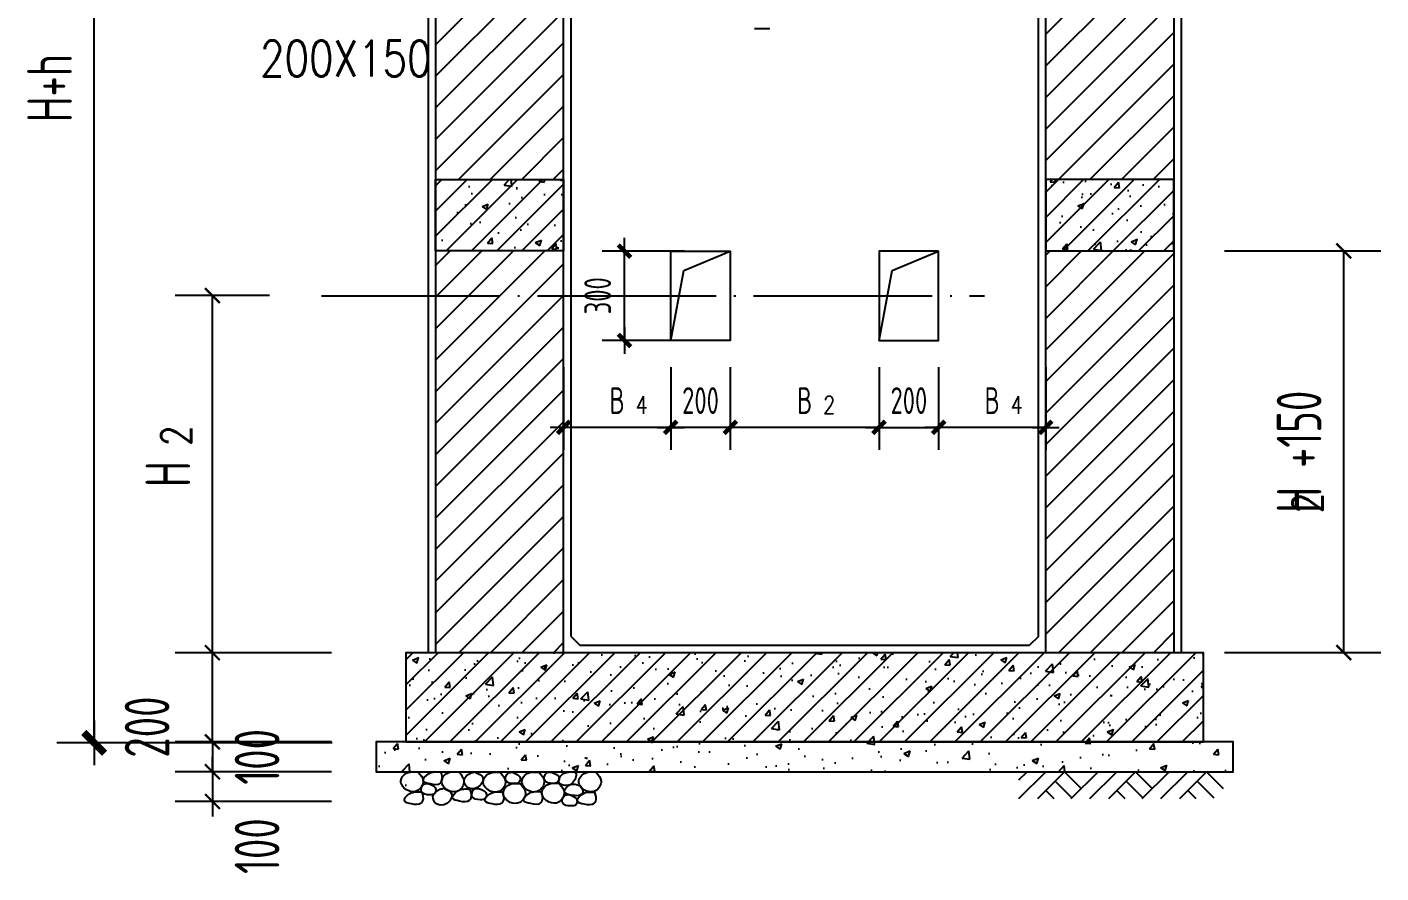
# Model space of a CAD drawing. Header units: millimetres. Extents: x -807114 to -50119, y -468455 to -61603.
# Drawn here: x -61744 to -56883, y -217576 to -214538 of the extents above; entities that cross this region are included whole.
import ezdxf

# ---------------------------------------------------------------- set-up
doc = ezdxf.new("R2010")
doc.units = ezdxf.units.MM
doc.header["$LTSCALE"] = 1000
doc.linetypes.add('DOTE', pattern=[2.42, 2, -0.2, 0.02, -0.2])
for name, color, linetype in [('Anno-Note', 241, 'Continuous'), ('DIM_给水', 3, 'Continuous'), ('DOTE', 8, 'DOTE'), ('PUB_DIM', 3, 'Continuous'), ('PUB_TEXT', 3, 'Continuous'), ('WALL', 9, 'Continuous')]:
    doc.layers.add(name, color=color, linetype=linetype)
doc.styles.add('_SIMPLEX', font='txt.shx', dxfattribs={"width": 0.8, "bigfont": 'hztxt.shx'})
doc.styles.add('DIM_FONT', font='tssdeng.shx', dxfattribs={"width": 0.7, "bigfont": 'tssdchn.shx'})
doc.styles.add('HZDX', font='simplex.shx', dxfattribs={"width": 0.7, "bigfont": 'HZTXT.SHX'})
doc.dimstyles.new('DIMB50', dxfattribs={"dimscale": 0.5, "dimtxt": 300, "dimasz": 1, "dimexe": 250, "dimexo": 300, "dimgap": 150, "dimtad": 1, "dimdec": 0, "dimzin": 0, "dimdsep": 46, "dimtxsty": 'DIM_FONT', "dimblk": '_DIMX', "dimcen": 0.09, "dimse2": 1, "dimclrt": 7, "dimadec": 0, "dimazin": 0, "dimtfac": 1, "dimtdec": 0, "dimtix": 1, "dimtmove": 2, "dimatfit": 3, "dimldrblk": '_DIMX', "dimfxl": 1, "dimtolj": 1, "dimtzin": 0, "dimarcsym": 0})
doc.dimstyles.new('DIMN30', dxfattribs={"dimscale": 0.3, "dimtxt": 300, "dimasz": 1, "dimexe": 250, "dimexo": 300, "dimgap": 150, "dimtad": 1, "dimdec": 0, "dimzin": 0, "dimdsep": 46, "dimtxsty": 'DIM_FONT', "dimblk": '_DIMX', "dimcen": 0.09, "dimclrt": 7, "dimadec": 0, "dimazin": 0, "dimtfac": 1, "dimtdec": 0, "dimtix": 1, "dimtmove": 2, "dimatfit": 3, "dimldrblk": '_DIMX', "dimfxl": 1, "dimtolj": 1, "dimtzin": 0, "dimarcsym": 0})
doc.dimstyles.new('DIMN50', dxfattribs={"dimscale": 0.5, "dimtxt": 300, "dimasz": 100, "dimexe": 250, "dimexo": 300, "dimgap": 150, "dimtad": 1, "dimdec": 0, "dimzin": 0, "dimdsep": 46, "dimtxsty": 'DIM_FONT', "dimblk": 'ARCHTICK', "dimcen": 0.09, "dimclrt": 7, "dimazin": 2, "dimtfac": 1, "dimtdec": 0, "dimtix": 1, "dimtmove": 2, "dimatfit": 3, "dimfxl": 1, "dimtolj": 1, "dimtzin": 0, "dimarcsym": 0})
pattern_1 = [(45, (-18515.66, -11052.65), (-53.033, 53.033), [])]

# ---------------------------------------------------------------- blocks, each defined once
blk = doc.blocks.new('_DIMX')
blk.add_line((-150, 0), (150, 0))
at = {"const_width": 50}
blk.add_lwpolyline([(-70, -70), (70, 70)], dxfattribs=at)
blk = doc.blocks.new('*D9406')
at = {"layer": 'Defpoints', "color": 0}
for p in [(225, 7360.2), (1175, 7360.2), (1175, 2960.7)]:
    blk.add_point(p, dxfattribs=at)
at = {"layer": 'PUB_DIM', "color": 0, "lineweight": -2}
for p, q in [((225, 2961.2), (225, 7359.7)), ((1025, 2960.7), (100, 2960.7))]:
    blk.add_line(p, q, dxfattribs=at)
at = {"layer": 'PUB_DIM', "color": 0, "linetype": 'ByBlock', "lineweight": -2, "xscale": 0.5, "yscale": 0.5, "zscale": 0.5}
for p, rotation in [((225, 7360.2), 90), ((225, 2960.7), 270)]:
    blk.add_blockref('_DIMX', p, dxfattribs=dict(at, rotation=rotation))
at = {"layer": 'PUB_DIM', "color": 7, "insert": (75, 5160.4), "char_height": 150, "attachment_point": 5, "rotation": 90, "style": 'DIM_FONT'}
blk.add_mtext('\\A1;H+h', dxfattribs=at)
blk = doc.blocks.new('_ArchTick')
at = {"color": 0, "linetype": 'ByBlock', "const_width": 0.15}
blk.add_lwpolyline([(-0.5, -0.5), (0.5, 0.5)], dxfattribs=at)
blk = doc.blocks.new('*D9258')
at = {"layer": 'Defpoints', "color": 0}
for p in [(1172.2, 2963.5), (622.2, 2863.5), (1172.2, 2863.5)]:
    blk.add_point(p, dxfattribs=at)
at = {"layer": 'PUB_DIM', "color": 0, "lineweight": -2}
for p, q in [((622.2, 2963.5), (622.2, 3013.5)), ((1022.2, 2963.5), (497.2, 2963.5)), ((622.2, 2963.5), (622.2, 2863.5)), ((1022.2, 2863.5), (497.2, 2863.5)), ((622.2, 2863.5), (622.2, 2813.5))]:
    blk.add_line(p, q, dxfattribs=at)
at = {"layer": 'PUB_DIM', "color": 0, "linetype": 'ByBlock', "lineweight": -2, "xscale": 50, "yscale": 50, "zscale": 50}
for p, rotation in [((622.2, 2963.5), 270), ((622.2, 2863.5), 90)]:
    blk.add_blockref('_ArchTick', p, dxfattribs=dict(at, rotation=rotation))
at = {"layer": 'PUB_DIM', "color": 7, "insert": (772.2, 2913.5), "char_height": 150, "attachment_point": 5, "rotation": 90, "style": 'DIM_FONT'}
blk.add_mtext('\\A1;100', dxfattribs=at)
blk = doc.blocks.new('*D9259')
at = {"layer": 'Defpoints', "color": 0}
for p in [(622.2, 3263.5), (1172.2, 3263.5), (1172.2, 2963.5)]:
    blk.add_point(p, dxfattribs=at)
at = {"layer": 'PUB_DIM', "color": 0, "lineweight": -2}
for p, q in [((1022.2, 3263.5), (497.2, 3263.5)), ((622.2, 2963.5), (622.2, 3263.5)), ((1022.2, 2963.5), (497.2, 2963.5))]:
    blk.add_line(p, q, dxfattribs=at)
at = {"layer": 'PUB_DIM', "color": 0, "linetype": 'ByBlock', "lineweight": -2, "xscale": 50, "yscale": 50, "zscale": 50}
for p, rotation in [((622.2, 3263.5), 90), ((622.2, 2963.5), 270)]:
    blk.add_blockref('_ArchTick', p, dxfattribs=dict(at, rotation=rotation))
at = {"layer": 'PUB_DIM', "color": 7, "insert": (402.7, 3013.5), "char_height": 150, "attachment_point": 5, "rotation": 90, "style": 'DIM_FONT'}
blk.add_mtext('\\A1;200', dxfattribs=at)
blk = doc.blocks.new('*D9260')
at = {"layer": 'Defpoints', "color": 0}
for p in [(1172.2, 2863.5), (622.2, 2763.5), (1172.2, 2763.5)]:
    blk.add_point(p, dxfattribs=at)
at = {"layer": 'PUB_DIM', "color": 0, "lineweight": -2}
for p, q in [((622.2, 2863.5), (622.2, 2913.5)), ((1022.2, 2863.5), (497.2, 2863.5)), ((622.2, 2863.5), (622.2, 2763.5)), ((1022.2, 2763.5), (497.2, 2763.5)), ((622.2, 2763.5), (622.2, 2713.5))]:
    blk.add_line(p, q, dxfattribs=at)
at = {"layer": 'PUB_DIM', "color": 0, "linetype": 'ByBlock', "lineweight": -2, "xscale": 50, "yscale": 50, "zscale": 50}
for p, rotation in [((622.2, 2863.5), 270), ((622.2, 2763.5), 90)]:
    blk.add_blockref('_ArchTick', p, dxfattribs=dict(at, rotation=rotation))
at = {"layer": 'PUB_DIM', "color": 7, "insert": (772.2, 2613.5), "char_height": 150, "attachment_point": 5, "rotation": 90, "style": 'DIM_FONT'}
blk.add_mtext('\\A1;100', dxfattribs=at)
blk = doc.blocks.new('*D9410')
at = {"layer": 'Defpoints', "color": 0}
for p in [(2006.6, 4613), (2298.8, 4613), (2298.8, 4313)]:
    blk.add_point(p, dxfattribs=at)
at = {"layer": 'PUB_DIM', "color": 0, "lineweight": -2}
for p, q in [((2208.8, 4613), (1931.6, 4613)), ((2006.6, 4313.3), (2006.6, 4612.7)), ((2208.8, 4313), (1931.6, 4313))]:
    blk.add_line(p, q, dxfattribs=at)
at = {"layer": 'PUB_DIM', "color": 0, "linetype": 'ByBlock', "lineweight": -2, "xscale": 0.3, "yscale": 0.3, "zscale": 0.3}
for p, rotation in [((2006.6, 4613), 90), ((2006.6, 4313), 270)]:
    blk.add_blockref('_DIMX', p, dxfattribs=dict(at, rotation=rotation))
at = {"layer": 'PUB_DIM', "color": 7, "insert": (1916.6, 4463), "char_height": 90, "attachment_point": 5, "rotation": 90, "style": 'DIM_FONT'}
blk.add_mtext('\\A1;300', dxfattribs=at)
blk = doc.blocks.new('*D9273')
at = {"layer": 'Defpoints', "color": 0}
for p in [(622.2, 4463.5), (963.8, 4463.5), (963.8, 3263.5)]:
    blk.add_point(p, dxfattribs=at)
at = {"layer": 'PUB_DIM', "color": 0, "lineweight": -2}
for p, q in [((813.8, 4463.5), (497.2, 4463.5)), ((622.2, 3263.5), (622.2, 4463.5)), ((813.8, 3263.5), (497.2, 3263.5))]:
    blk.add_line(p, q, dxfattribs=at)
at = {"layer": 'PUB_DIM', "color": 0, "linetype": 'ByBlock', "lineweight": -2, "xscale": 50, "yscale": 50, "zscale": 50}
for p, rotation in [((622.2, 4463.5), 90), ((622.2, 3263.5), 270)]:
    blk.add_blockref('_ArchTick', p, dxfattribs=dict(at, rotation=rotation))
at = {"layer": 'PUB_DIM', "color": 7, "insert": (472.2, 3863.5), "char_height": 150, "attachment_point": 5, "rotation": 90, "style": 'DIM_FONT'}
blk.add_mtext('\\A1;H', dxfattribs=at)
blk = doc.blocks.new('*D9274')
at = {"layer": 'Defpoints', "color": 0}
for p in [(3873.2, 4614), (4423.2, 4614), (3873.2, 3264)]:
    blk.add_point(p, dxfattribs=at)
at = {"layer": 'PUB_DIM', "color": 0, "lineweight": -2}
for p, q in [((4023.2, 4614), (4548.2, 4614)), ((4423.2, 3264), (4423.2, 4614)), ((4023.2, 3264), (4548.2, 3264))]:
    blk.add_line(p, q, dxfattribs=at)
at = {"layer": 'PUB_DIM', "color": 0, "linetype": 'ByBlock', "lineweight": -2, "xscale": 50, "yscale": 50, "zscale": 50}
for p, rotation in [((4423.2, 4614), 90), ((4423.2, 3264), 270)]:
    blk.add_blockref('_ArchTick', p, dxfattribs=dict(at, rotation=rotation))
at = {"layer": 'PUB_DIM', "color": 7, "insert": (4273.2, 3939), "char_height": 150, "attachment_point": 5, "rotation": 90, "style": 'DIM_FONT'}
blk.add_mtext('\\A1;H +150', dxfattribs=at)
blk = doc.blocks.new('*D9411')
at = {"layer": 'Defpoints', "color": 0}
for p in [(2162.2, 4313), (2362.2, 4313), (2162.2, 4020.8)]:
    blk.add_point(p, dxfattribs=at)
at = {"layer": 'PUB_DIM', "color": 0, "lineweight": -2}
for p, q in [((2162.2, 4223), (2162.2, 3945.8)), ((2362.2, 4223), (2362.2, 3945.8)), ((2161.9, 4020.8), (2161.6, 4020.8)), ((2362.2, 4020.8), (2162.2, 4020.8)), ((2362.5, 4020.8), (2362.8, 4020.8))]:
    blk.add_line(p, q, dxfattribs=at)
at = {"layer": 'PUB_DIM', "color": 0, "linetype": 'ByBlock', "lineweight": -2, "xscale": 0.3, "yscale": 0.3, "zscale": 0.3}
blk.add_blockref('_DIMX', (2162.2, 4020.8), dxfattribs=at)
at = {"layer": 'PUB_DIM', "color": 0, "linetype": 'ByBlock', "lineweight": -2, "xscale": 0.3, "yscale": 0.3, "zscale": 0.3, "rotation": 180}
blk.add_blockref('_DIMX', (2362.2, 4020.8), dxfattribs=at)
at = {"layer": 'PUB_DIM', "color": 7, "insert": (2262.2, 4110.8), "char_height": 90, "attachment_point": 5, "style": 'DIM_FONT'}
blk.add_mtext('\\A1;200', dxfattribs=at)
blk = doc.blocks.new('*D9412')
at = {"layer": 'Defpoints', "color": 0}
for p in [(1802.2, 4313), (2162.2, 4313), (1802.2, 4020.8)]:
    blk.add_point(p, dxfattribs=at)
at = {"layer": 'PUB_DIM', "color": 0, "lineweight": -2}
for p, q in [((1802.2, 4223), (1802.2, 3945.8)), ((2162.2, 4223), (2162.2, 3945.8)), ((2161.9, 4020.8), (1802.5, 4020.8))]:
    blk.add_line(p, q, dxfattribs=at)
at = {"layer": 'PUB_DIM', "color": 0, "linetype": 'ByBlock', "lineweight": -2, "xscale": 0.3, "yscale": 0.3, "zscale": 0.3, "rotation": 180}
blk.add_blockref('_DIMX', (1802.2, 4020.8), dxfattribs=at)
at = {"layer": 'PUB_DIM', "color": 0, "linetype": 'ByBlock', "lineweight": -2, "xscale": 0.3, "yscale": 0.3, "zscale": 0.3}
blk.add_blockref('_DIMX', (2162.2, 4020.8), dxfattribs=at)
at = {"layer": 'PUB_DIM', "color": 7, "insert": (1982.2, 4110.8), "char_height": 90, "attachment_point": 5, "style": 'DIM_FONT'}
blk.add_mtext('\\A1;B', dxfattribs=at)
blk = doc.blocks.new('*D9413')
at = {"layer": 'Defpoints', "color": 0}
for p in [(2362.2, 4313), (2862.2, 4313), (2362.2, 4020.8)]:
    blk.add_point(p, dxfattribs=at)
at = {"layer": 'PUB_DIM', "color": 0, "lineweight": -2}
for p, q in [((2362.2, 4223), (2362.2, 3945.8)), ((2862.2, 4223), (2862.2, 3945.8)), ((2861.9, 4020.8), (2362.5, 4020.8))]:
    blk.add_line(p, q, dxfattribs=at)
at = {"layer": 'PUB_DIM', "color": 0, "linetype": 'ByBlock', "lineweight": -2, "xscale": 0.3, "yscale": 0.3, "zscale": 0.3, "rotation": 180}
blk.add_blockref('_DIMX', (2362.2, 4020.8), dxfattribs=at)
at = {"layer": 'PUB_DIM', "color": 0, "linetype": 'ByBlock', "lineweight": -2, "xscale": 0.3, "yscale": 0.3, "zscale": 0.3}
blk.add_blockref('_DIMX', (2862.2, 4020.8), dxfattribs=at)
at = {"layer": 'PUB_DIM', "color": 7, "insert": (2612.2, 4110.8), "char_height": 90, "attachment_point": 5, "style": 'DIM_FONT'}
blk.add_mtext('\\A1;B', dxfattribs=at)
blk = doc.blocks.new('*D9414')
at = {"layer": 'Defpoints', "color": 0}
for p in [(2862.2, 4313), (3062.2, 4313), (3062.2, 4020.8)]:
    blk.add_point(p, dxfattribs=at)
at = {"layer": 'PUB_DIM', "color": 0, "lineweight": -2}
for p, q in [((2862.2, 4223), (2862.2, 3945.8)), ((3062.2, 4223), (3062.2, 3945.8)), ((2861.9, 4020.8), (2861.6, 4020.8)), ((2862.2, 4020.8), (3062.2, 4020.8)), ((3062.5, 4020.8), (3062.8, 4020.8))]:
    blk.add_line(p, q, dxfattribs=at)
at = {"layer": 'PUB_DIM', "color": 0, "linetype": 'ByBlock', "lineweight": -2, "xscale": 0.3, "yscale": 0.3, "zscale": 0.3}
blk.add_blockref('_DIMX', (2862.2, 4020.8), dxfattribs=at)
at = {"layer": 'PUB_DIM', "color": 0, "linetype": 'ByBlock', "lineweight": -2, "xscale": 0.3, "yscale": 0.3, "zscale": 0.3, "rotation": 180}
blk.add_blockref('_DIMX', (3062.2, 4020.8), dxfattribs=at)
at = {"layer": 'PUB_DIM', "color": 7, "insert": (2962.2, 4110.8), "char_height": 90, "attachment_point": 5, "style": 'DIM_FONT'}
blk.add_mtext('\\A1;200', dxfattribs=at)
blk = doc.blocks.new('*D9416')
at = {"layer": 'Defpoints', "color": 0}
for p in [(3062.2, 4313), (3422.2, 4313), (3062.2, 4020.8)]:
    blk.add_point(p, dxfattribs=at)
at = {"layer": 'PUB_DIM', "color": 0, "lineweight": -2}
for p, q in [((3062.2, 4223), (3062.2, 3945.8)), ((3422.2, 4223), (3422.2, 3945.8)), ((3421.9, 4020.8), (3062.5, 4020.8))]:
    blk.add_line(p, q, dxfattribs=at)
at = {"layer": 'PUB_DIM', "color": 0, "linetype": 'ByBlock', "lineweight": -2, "xscale": 0.3, "yscale": 0.3, "zscale": 0.3, "rotation": 180}
blk.add_blockref('_DIMX', (3062.2, 4020.8), dxfattribs=at)
at = {"layer": 'PUB_DIM', "color": 0, "linetype": 'ByBlock', "lineweight": -2, "xscale": 0.3, "yscale": 0.3, "zscale": 0.3}
blk.add_blockref('_DIMX', (3422.2, 4020.8), dxfattribs=at)
at = {"layer": 'PUB_DIM', "color": 7, "insert": (3242.2, 4110.8), "char_height": 90, "attachment_point": 5, "style": 'DIM_FONT'}
blk.add_mtext('\\A1;B', dxfattribs=at)
blk = doc.blocks.new('A$C0A7C5742')
at = {"layer": 'Anno-Note'}
h = blk.add_hatch(dxfattribs=at)
h.set_pattern_fill('ANSI31', color=256, scale=600, style=0)
h.set_pattern_definition(pattern_1)
h.paths.add_polyline_path([(1372.2, 3263.5), (1802.2, 3263.5), (1802.2, 4613.5), (1372.2, 4613.5)])
h.paths.add_polyline_path([(1802.2, 6063.5), (1372.2, 6063.5), (1372.2, 4853.5), (1802.2, 4853.5)])
h = blk.add_hatch(dxfattribs=at)
h.set_pattern_fill('ANSI31', color=256, scale=600, style=0)
h.set_pattern_definition(pattern_1)
h.paths.add_polyline_path([(3852.2, 3263.5), (3422.2, 3263.5), (3422.2, 4613.5), (3852.2, 4613.5)])
h.paths.add_polyline_path([(3422.2, 6063.5), (3852.2, 6063.5), (3852.2, 4853.5), (3422.2, 4853.5)])
h = blk.add_hatch(dxfattribs=at)
h.set_pattern_fill('AN31C', color=256, scale=300, style=0)
h.set_pattern_definition([(45, (-12610.874, -11052.65), (-42.4264, 42.4264), []), (50, (-12610.87, -11052.65), (215.178, -18.8256), [22.5, -247.5]), (355, (-12610.87, -11052.65), (-41.6254, 225.6576), [18, -198]), (100.4514, (-12592.94, -11054.22), (173.5528, 206.8319), [19.122, -210.3426]), (46.1842, (-12610.87, -10992.65), (320.1723, -49.6557), [33.75, -371.25]), (96.6356, (-12584.2, -10996.8), (280.399, 292.2354), [28.683, -315.514]), (351.1842, (-12610.87, -10992.65), (280.3986, 292.2356), [27, -297]), (21, (-12580.87, -11007.65), (179.0721, -120.7857), [22.5, -247.5]), (326, (-12580.87, -11007.65), (72.9946, 217.545), [18, -198]), (71.4514, (-12565.95, -11017.72), (252.0668, 96.7591), [19.122, -210.3426]), (37.5, (-12610.87, -11052.65), (3.64796, 99.86816), [0, -195.6, 0, -201, 0, -198.75]), (7.5, (-12610.87, -11052.65), (78.92086, 118.3235), [0, -114.6, 0, -191.1, 0, -75.75]), (327.5, (-12677.77, -11052.65), (160.14673, -6.76646), [0, -75, 0, -234, 0, -310.5]), (317.5, (-12707.77, -11052.65), (174.95585, 30.0315), [0, -97.5, 0, -155.4, 0, -220.5])])
h.paths.add_polyline_path([(1802.2, 4853.5), (1802.2, 4613.5), (1372.2, 4613.5), (1372.2, 4853.5)])
h = blk.add_hatch(dxfattribs=at)
h.set_pattern_fill('AN31C', color=256, scale=300, style=0)
h.set_pattern_definition([(45, (-18515.663, -11052.65), (-42.42641, 42.42641), []), (50, (-18515.66, -11052.65), (215.178, -18.8256), [22.5, -247.5]), (355, (-18515.66, -11052.65), (-41.6254, 225.6576), [18, -198]), (100.4514, (-18497.73, -11054.22), (173.5528, 206.8319), [19.122, -210.3426]), (46.1842, (-18515.66, -10992.65), (320.1723, -49.6557), [33.75, -371.25]), (96.6356, (-18488.98, -10996.8), (280.3988, 292.2354), [28.683, -315.514]), (351.1842, (-18515.66, -10992.65), (280.3986, 292.2356), [27, -297]), (21, (-18485.66, -11007.65), (179.0721, -120.7857), [22.5, -247.5]), (326, (-18485.66, -11007.65), (72.9946, 217.545), [18, -198]), (71.4514, (-18470.74, -11017.72), (252.0668, 96.7591), [19.122, -210.3426]), (37.5, (-18515.66, -11052.65), (3.64796, 99.86816), [0, -195.6, 0, -201, 0, -198.75]), (7.5, (-18515.66, -11052.65), (78.92086, 118.3235), [0, -114.6, 0, -191.1, 0, -75.75]), (327.5, (-18582.56, -11052.65), (160.14673, -6.76646), [0, -75, 0, -234, 0, -310.5]), (317.5, (-18612.56, -11052.65), (174.95585, 30.0315), [0, -97.5, 0, -155.4, 0, -220.5])])
h.paths.add_polyline_path([(3422.2, 4853.5), (3422.2, 4613.5), (3852.2, 4613.5), (3852.2, 4853.5)])
h = blk.add_hatch(dxfattribs=at)
h.set_pattern_fill('AN31C', color=256, scale=300, style=0)
h.set_pattern_definition([(45, (-18515.663, -11152.65), (-42.42641, 42.42641), []), (50, (-18515.66, -11152.65), (215.178, -18.8256), [22.5, -247.5]), (355, (-18515.66, -11152.65), (-41.6254, 225.6576), [18, -198]), (100.4514, (-18497.73, -11154.22), (173.5528, 206.8319), [19.122, -210.3426]), (46.1842, (-18515.66, -11092.65), (320.1723, -49.6557), [33.75, -371.25]), (96.6356, (-18488.98, -11096.8), (280.3988, 292.2354), [28.683, -315.514]), (351.1842, (-18515.66, -11092.65), (280.3986, 292.2356), [27, -297]), (21, (-18485.66, -11107.65), (179.0721, -120.7857), [22.5, -247.5]), (326, (-18485.66, -11107.65), (72.9946, 217.545), [18, -198]), (71.4514, (-18470.74, -11117.72), (252.0668, 96.7591), [19.122, -210.3426]), (37.5, (-18515.66, -11152.65), (3.64796, 99.86816), [0, -195.6, 0, -201, 0, -198.75]), (7.5, (-18515.66, -11152.65), (78.92086, 118.3235), [0, -114.6, 0, -191.1, 0, -75.75]), (327.5, (-18582.56, -11152.65), (160.14673, -6.76646), [0, -75, 0, -234, 0, -310.5]), (317.5, (-18612.56, -11152.65), (174.95585, 30.0315), [0, -97.5, 0, -155.4, 0, -220.5])])
h.paths.add_polyline_path([(3952.2, 2963.5), (3952.2, 3263.5), (1372.2, 3263.5), (1272.2, 3263.5), (1272.2, 2963.5)])
h = blk.add_hatch(dxfattribs=at)
h.set_pattern_fill('AR-CONC', color=256, scale=30, style=0)
h.set_pattern_definition([(50, (-18515.66, -11152.65), (215.178, -18.8256), [22.5, -247.5]), (355, (-18515.66, -11152.65), (-41.6254, 225.6576), [18, -198]), (100.4514, (-18497.73, -11154.22), (173.5528, 206.8319), [19.122, -210.3426]), (46.1842, (-18515.66, -11092.65), (320.1723, -49.6557), [33.75, -371.25]), (96.6356, (-18488.98, -11096.8), (280.3988, 292.2354), [28.683, -315.514]), (351.1842, (-18515.66, -11092.65), (280.3986, 292.2356), [27, -297]), (21, (-18485.66, -11107.65), (179.0721, -120.7857), [22.5, -247.5]), (326, (-18485.66, -11107.65), (72.9946, 217.545), [18, -198]), (71.4514, (-18470.74, -11117.72), (252.0668, 96.7591), [19.122, -210.3426]), (37.5, (-18515.66, -11152.65), (3.64796, 99.86816), [0, -195.6, 0, -201, 0, -198.75]), (7.5, (-18515.66, -11152.65), (78.92086, 118.3235), [0, -114.6, 0, -191.1, 0, -75.75]), (327.5, (-18582.56, -11152.65), (160.14673, -6.76646), [0, -75, 0, -234, 0, -310.5]), (317.5, (-18612.56, -11152.65), (174.95585, 30.0315), [0, -97.5, 0, -155.4, 0, -220.5])])
edge = h.paths.add_edge_path()
edge.add_line((4052.2, 2863.5), (4052.2, 2963.5))
edge.add_line((4052.2, 2963.5), (1272.2, 2963.5))
edge.add_line((1272.2, 2963.5), (1172.2, 2963.5))
edge.add_line((1172.2, 2963.5), (1172.2, 2863.5))
edge.add_line((1172.2, 2863.5), (1292, 2863.5))
edge.add_spline(control_points=[(1292, 2863.5), (1295.1, 2863.7), (1298.3, 2863.6), (1301.5, 2863.5)], knot_values=[11.544152, 11.544152, 11.544152, 11.544152, 20.819153, 20.819153, 20.819153, 20.819153], degree=3, periodic=0)
edge.add_spline(control_points=[(1292, 2863.5), (1285.5, 2863.1), (1269.1, 2859.5), (1245.9, 2829.7), (1275.2, 2795.7), (1315.9, 2794.2), (1338.8, 2833.4), (1321.7, 2853.1), (1313.6, 2862.5), (1309.5, 2862.9), (1305.5, 2863.3), (1301.5, 2863.5)], knot_values=[20.819153, 20.819153, 20.819153, 20.819153, 40.408843, 71.749882, 112.053099, 144.435529, 181.935531, 216.33298, 216.33298, 216.33298, 227.877132, 227.877132, 227.877132, 227.877132], degree=3, periodic=0)
edge.add_line((1301.5, 2863.5), (4052.2, 2863.5))
for p, q in [((1827.2, 3318.5), (1827.2, 5913.5)), ((3397.2, 3318.5), (3397.2, 5913.5)), ((1827.2, 3318.5), (1857.2, 3288.5)), ((1857.2, 3288.5), (3367.2, 3288.5)), ((3397.2, 3318.5), (3367.2, 3288.5))]:
    blk.add_line(p, q)
for points in [[(1347.2, 6438.5), (1347.2, 3263.5)], [(3877.2, 6438.5), (3877.2, 3263.5)], [(2162.2, 4613), (2362.2, 4613), (2362.2, 4313), (2162.2, 4313), (2162.2, 4613)], [(2162.2, 4313), (2206.5, 4548.2), (2362.2, 4613)], [(3062.2, 4613), (2862.2, 4613), (2862.2, 4313), (3062.2, 4313), (3062.2, 4613)], [(2862.2, 4313), (2906.5, 4548.2), (3062.2, 4613)], [(1272.2, 2963.5), (1172.2, 2963.5), (1172.2, 2863.5), (4052.2, 2863.5), (4052.2, 2963.5), (1272.2, 2963.5)]]:
    blk.add_lwpolyline(points)
for p, q in [((3332.2, 2836.5), (3359.2, 2863.5)), ((3332.2, 2773.5), (3422.2, 2863.5)), ((3395.2, 2773.5), (3485.2, 2863.5)), ((3453.7, 2832), (3509.9, 2775.7)), ((3485.2, 2863.5), (3541.4, 2807.2)), ((3507.7, 2773.5), (3597.7, 2863.5)), ((3570.7, 2773.5), (3660.7, 2863.5)), ((3633.7, 2773.5), (3723.7, 2863.5)), ((3692.2, 2832), (3748.4, 2775.7)), ((3723.7, 2863.5), (3779.9, 2807.2)), ((3746.2, 2773.5), (3836.2, 2863.5)), ((3809.2, 2773.5), (3899.2, 2863.5)), ((3872.2, 2773.5), (3962.2, 2863.5)), ((3930.7, 2832), (3986.9, 2775.7)), ((3962.2, 2863.5), (4018.4, 2807.2)), ((3422.2, 2800.5), (3449.2, 2773.5)), ((3660.7, 2800.5), (3687.7, 2773.5)), ((3899.2, 2800.5), (3926.2, 2773.5))]:
    blk.add_line(p, q, dxfattribs=at)
for points in [[(1807.4, 2860.2), (1796, 2853.6), (1787.5, 2825.9), (1815.3, 2817.7), (1829.5, 2823.8), (1843.5, 2858.3), (1807.4, 2860.2)], [(1313.6, 2862.5), (1273.4, 2858.4), (1255.5, 2832.6), (1279.4, 2800.1), (1311.8, 2800.1), (1330.5, 2832.6), (1313.6, 2862.5)], [(1346.4, 2824.1), (1332.4, 2821.8), (1324.5, 2796.1), (1351.7, 2785.9), (1368.3, 2790.2), (1373.4, 2803.2), (1346.4, 2824.1)], [(1388.8, 2862.5), (1348.6, 2856.6), (1330.8, 2832.6), (1354.7, 2822.3), (1387, 2824.9), (1392.2, 2832.6), (1388.8, 2862.5)], [(1450.4, 2862.1), (1410.2, 2858), (1392.4, 2832.2), (1416.3, 2799.7), (1448.7, 2799.7), (1467.4, 2832.2), (1450.4, 2862.1)], [(1502.6, 2863.1), (1491.3, 2859.3), (1467.9, 2835.1), (1479.8, 2810.3), (1512.2, 2810.3), (1531, 2842.7), (1502.6, 2863.1)], [(1590, 2860.7), (1549.8, 2856.6), (1531.9, 2830.8), (1555.8, 2798.4), (1588.2, 2798.4), (1606.9, 2830.8), (1590, 2860.7)], [(1657.2, 2822.9), (1617, 2818.8), (1599.2, 2793), (1623.1, 2760.5), (1655.4, 2760.5), (1674.2, 2793), (1657.2, 2822.9)], [(1629.9, 2861.7), (1615.9, 2859.4), (1608, 2833.8), (1635.2, 2823.5), (1651.9, 2827.8), (1656.9, 2840.8), (1629.9, 2861.7)], [(1720, 2861.6), (1679.8, 2857.4), (1662, 2831.7), (1685.9, 2799.2), (1718.3, 2799.2), (1737, 2831.7), (1720, 2861.6)], [(1787.3, 2823.8), (1747.1, 2819.6), (1729.3, 2793.9), (1753.1, 2761.4), (1785.5, 2761.4), (1804.3, 2793.9), (1787.3, 2823.8)], [(1760, 2862.5), (1746, 2860.3), (1738.1, 2834.6), (1765.3, 2824.3), (1782, 2828.7), (1787, 2841.6), (1760, 2862.5)], [(1857.8, 2815.9), (1823, 2819.1), (1805.2, 2795.1), (1829.1, 2784.8), (1861.5, 2787.4), (1866.6, 2795.1), (1857.8, 2815.9)], [(1911.2, 2861.8), (1871, 2857.6), (1853.2, 2831.8), (1877.1, 2799.4), (1909.4, 2799.4), (1928.2, 2831.8), (1911.2, 2861.8)], [(1325.1, 2795.5), (1284.9, 2789.6), (1267.1, 2765.6), (1290.9, 2755.3), (1323.3, 2757.9), (1328.4, 2765.6), (1325.1, 2795.5)], [(1398.1, 2808.2), (1386.8, 2804.4), (1363.3, 2780.2), (1375.3, 2755.4), (1407.6, 2755.4), (1426.4, 2787.8), (1398.1, 2808.2)], [(1486.9, 2804.8), (1446.7, 2798.9), (1428.9, 2774.9), (1452.7, 2764.6), (1485.1, 2767.1), (1490.2, 2774.9), (1486.9, 2804.8)], [(1516.5, 2807.5), (1502.5, 2805.3), (1494.6, 2779.6), (1521.8, 2769.3), (1538.5, 2773.7), (1543.5, 2786.6), (1516.5, 2807.5)], [(1596.1, 2795.5), (1555.9, 2789.6), (1538, 2765.6), (1561.9, 2755.3), (1594.3, 2757.9), (1599.4, 2765.6), (1596.1, 2795.5)], [(1726.1, 2796.4), (1685.9, 2790.5), (1668.1, 2766.5), (1692, 2756.2), (1724.3, 2758.7), (1729.5, 2766.5), (1726.1, 2796.4)], [(1820.8, 2786.6), (1806.8, 2784.3), (1798.9, 2758.7), (1826.1, 2748.4), (1842.8, 2752.7), (1847.8, 2765.7), (1820.8, 2786.6)], [(1905.9, 2794.5), (1865.7, 2788.6), (1847.8, 2764.6), (1871.7, 2754.3), (1904.1, 2756.8), (1909.2, 2764.6), (1905.9, 2794.5)]]:
    blk.add_spline(points, degree=3, dxfattribs=at)
at = {"layer": 'DOTE', "ltscale": 0.3}
blk.add_line((988.4, 4463), (3215.8, 4463), dxfattribs=at)
at = {"layer": 'PUB_DIM'}
blk.add_line((2443.6, 5361.5), (2494.6, 5361.5), dxfattribs=at)
at = {"layer": 'WALL'}
for p, q in [((1372.2, 6413.5), (1372.2, 3263.5)), ((3852.2, 6413.5), (3852.2, 3263.5)), ((1802.2, 3263.5), (1802.2, 6263.5)), ((3422.2, 3263.5), (3422.2, 6263.5))]:
    blk.add_line(p, q, dxfattribs=at)
for points in [[(1802.2, 4613.5), (1372.2, 4613.5), (1372.2, 4853.5), (1802.2, 4853.5)], [(3422.2, 4613.5), (3852.2, 4613.5), (3852.2, 4853.5), (3422.2, 4853.5)]]:
    blk.add_lwpolyline(points, close=True, dxfattribs=at)
blk.add_lwpolyline([(1372.2, 3263.5), (1272.2, 3263.5), (1272.2, 2963.5), (3952.2, 2963.5), (3952.2, 3263.5), (1372.2, 3263.5)], dxfattribs=at)
at = {"layer": 'PUB_TEXT', "width": 0.8}
for s, height, style, p in [('200X150', 120, 'HZDX', (782.4, 5200.4)), ('4', 60, '_SIMPLEX', (2043.7, 4065.9)), ('2', 60, '_SIMPLEX', (2673.7, 4065.9)), ('4', 60, '_SIMPLEX', (3303.7, 4065.9))]:
    blk.add_text(s, height=height, dxfattribs=dict(at, style=style)).set_placement(p)
at = {"layer": 'PUB_TEXT', "style": '_SIMPLEX', "width": 0.8}
for p in [(550.5, 3958.8), (4351.5, 3732.5)]:
    blk.add_text('2', height=100, rotation=90, dxfattribs=at).set_placement(p)
at = {"layer": 'PUB_DIM'}
for p1, p2, distance, text, dimstyle, picture, middle in [((1175, 2960.7), (1175, 7360.2), 950, 'H+h', 'DIMB50', '*D9406', (75, 5160.4)), ((3873.2, 3264), (3873.2, 4614), -550, 'H +150', 'DIMN50', '*D9274', (4273.2, 3939)), ((963.8, 3263.5), (963.8, 4463.5), 341.6, 'H', 'DIMN50', '*D9273', (472.2, 3863.5)), ((2162.2, 4313), (1802.2, 4313), 292.1, 'B', 'DIMN30', '*D9412', (1982.2, 4110.8)), ((2862.2, 4313), (2362.2, 4313), 292.1, 'B', 'DIMN30', '*D9413', (2612.2, 4110.8)), ((3422.2, 4313), (3062.2, 4313), 292.1, 'B', 'DIMN30', '*D9416', (3242.2, 4110.8))]:
    dim = blk.add_aligned_dim(p1=p1, p2=p2, distance=distance, text=text, dimstyle=dimstyle, dxfattribs=at)
    dim.commit()
    dim.dimension.update_dxf_attribs({"geometry": picture, "text_midpoint": middle})
for p1, p2, distance, picture, middle in [((2298.8, 4313), (2298.8, 4613), 292.1, '*D9410', (1916.6, 4463)), ((2362.2, 4313), (2162.2, 4313), 292.1, '*D9411', (2262.2, 4110.8)), ((2862.2, 4313), (3062.2, 4313), -292.1, '*D9414', (2962.2, 4110.8))]:
    dim = blk.add_aligned_dim(p1=p1, p2=p2, distance=distance, dimstyle='DIMN30', dxfattribs=at)
    dim.commit()
    dim.dimension.update_dxf_attribs({"geometry": picture, "text_midpoint": middle})
dim = blk.add_linear_dim(base=(622.2, 3263.5), p1=(1172.2, 2963.5), p2=(1172.2, 3263.5), angle=90, text='200', dimstyle='DIMN50', dxfattribs=at)
dim.commit()
dim.dimension.update_dxf_attribs({"geometry": '*D9259', "text_midpoint": (402.7, 3013.5), "dimtype": 129})
for base, p1, p2, picture, middle in [((622.2, 2863.5), (1172.2, 2963.5), (1172.2, 2863.5), '*D9258', (772.2, 2913.5)), ((622.2, 2763.5), (1172.2, 2863.5), (1172.2, 2763.5), '*D9260', (772.2, 2613.5))]:
    dim = blk.add_linear_dim(base=base, p1=p1, p2=p2, angle=270, dimstyle='DIMN50', dxfattribs=at)
    dim.commit()
    dim.dimension.update_dxf_attribs({"geometry": picture, "text_midpoint": middle, "dimtype": 129})
blk = doc.blocks.new('化粪池大样图')
at = {"xscale": 1.068556769290367, "yscale": 1.068556769290367, "zscale": 1.068556769290367}
blk.add_blockref('A$C0A7C5742', (1135632.8, 387364), dxfattribs=at)

msp = doc.modelspace()

# ---------------------------------------------------------------- block references
at = {"layer": 'DIM_给水', "color": 1}
msp.add_blockref('化粪池大样图', (-1197375.8, -607636.1), dxfattribs=at)

doc.saveas('drawing.dxf')
